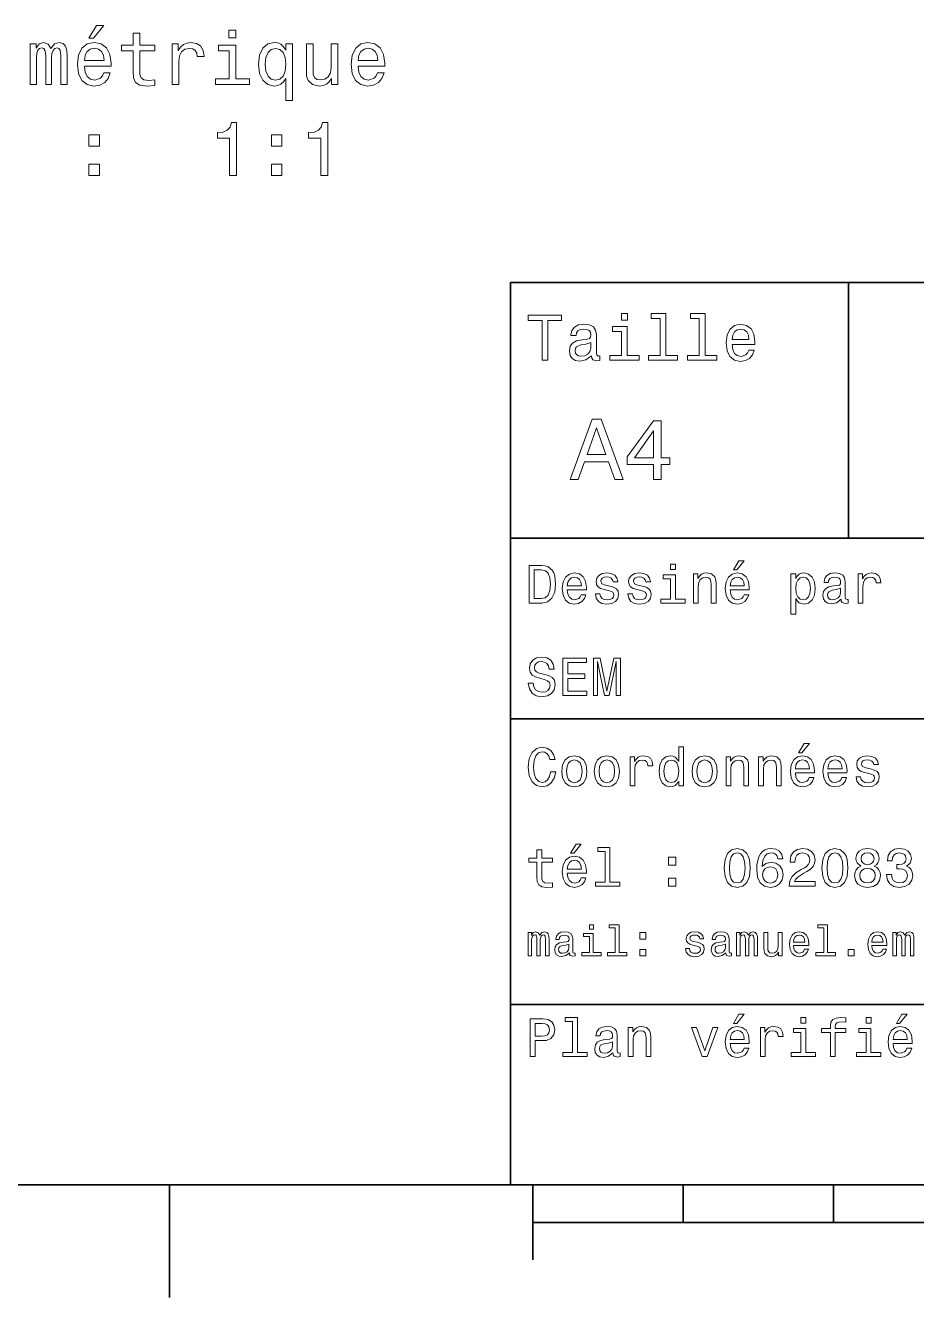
# Model space of a CAD drawing. Extents: x 0 to 297, y 0 to 210.
# Drawn here: x 64.7 to 124, y 2.5 to 87.1 of the extents above; entities that cross this region are included whole.
import ezdxf

# ---------------------------------------------------------------- set-up
doc = ezdxf.new("R2010")
doc.units = 0

msp = doc.modelspace()

# ---------------------------------------------------------------- linework, layer by layer
at = {"color": 7, "lineweight": 35}
for p, q in [((97, 10), (97, 70)), ((97, 70), (287, 70)), ((97, 53), (162, 53)), ((97, 41), (162, 41)), ((97, 22), (162, 22)), ((10, 10), (287, 10)), ((97, 10), (287, 10)), ((98.5, 7.5), (198.5, 7.5))]:
    msp.add_line(p, q, dxfattribs=at)
at = {"color": 7, "lineweight": 35, "ltscale": 0.425}
msp.add_line((119.5, 53), (119.5, 70), dxfattribs=at)
at = {"color": 7, "lineweight": 35, "ltscale": 0.1875}
msp.add_line((74.300003, 10), (74.300003, 2.5), dxfattribs=at)
at = {"color": 7, "lineweight": 35, "ltscale": 0.125}
msp.add_line((98.5, 10), (98.5, 5), dxfattribs=at)
at = {"color": 7, "lineweight": 35, "ltscale": 0.0625}
for p, q in [((108.5, 10), (108.5, 7.5)), ((118.5, 10), (118.5, 7.5))]:
    msp.add_line(p, q, dxfattribs=at)
at = {"color": 7, "lineweight": 13}
for points in [[(68.947456, 86.247566), (69.24501, 86.247566), (69.946014, 87.104912), (69.451782, 87.104912)], [(71.882614, 85.410393), (71.882614, 84.053764), (71.912872, 83.614998), (72.054085, 83.312408), (72.336502, 83.135895), (72.815613, 83.075378), (73.340103, 83.100594), (73.340103, 83.483879), (72.956818, 83.453613), (72.608841, 83.493965), (72.422241, 83.620041), (72.341545, 83.831856), (72.326416, 84.12941), (72.326416, 85.410393), (73.340103, 85.410393), (73.340103, 85.788628), (72.326416, 85.788628), (72.326416, 86.580421), (71.882614, 86.580421), (71.882614, 85.788628), (71.116043, 85.788628), (71.116043, 85.410393)], [(78.731316, 86.792236), (78.262299, 86.792236), (78.262299, 86.28791), (78.731316, 86.28791)], [(65.038956, 83.171196), (65.447456, 83.171196), (65.447456, 84.981712), (65.472672, 85.254051), (65.548325, 85.450737), (65.664314, 85.566727), (65.815613, 85.612122), (65.936653, 85.57177), (66.017342, 85.470909), (66.057686, 85.299438), (66.072815, 85.072495), (66.072815, 83.171196), (66.4561, 83.171196), (66.4561, 84.981712), (66.481323, 85.249008), (66.556969, 85.445694), (66.678009, 85.566727), (66.8293, 85.612122), (66.95034, 85.57177), (67.031029, 85.470909), (67.081467, 85.072495), (67.081467, 83.171196), (67.489967, 83.171196), (67.489967, 85.042236), (67.464752, 85.430565), (67.384056, 85.728111), (67.222672, 85.909668), (66.960426, 85.975227), (66.652786, 85.874367), (66.415756, 85.581856), (66.229156, 85.869324), (65.916473, 85.975227), (65.629013, 85.874367), (65.432327, 85.591942), (65.432327, 85.87941), (65.038956, 85.87941)], [(68.639816, 84.396698), (70.415039, 84.396698), (70.420074, 84.60347), (70.339386, 85.183441), (70.117485, 85.617165), (69.764458, 85.87941), (69.295441, 85.975227), (68.836502, 85.874367), (68.483482, 85.591942), (68.256531, 85.133011), (68.175842, 84.527824), (68.251495, 83.907509), (68.478439, 83.453613), (68.826416, 83.171196), (69.280312, 83.075378), (69.673683, 83.140938), (69.996445, 83.312408), (70.233482, 83.58474), (70.369644, 83.947853), (69.930885, 83.947853), (69.840103, 83.746124), (69.708984, 83.594826), (69.335785, 83.473793), (69.048325, 83.529266), (68.831467, 83.70578), (68.690254, 83.99324), (68.639816, 84.381569)], [(68.639816, 84.769897), (68.695297, 85.117882), (68.831467, 85.375084), (69.038239, 85.531425), (69.31057, 85.586899), (69.577858, 85.531425), (69.78463, 85.375084), (69.910713, 85.117882), (69.9561, 84.769897)], [(74.48996, 83.171196), (74.933762, 83.171196), (74.933762, 84.719467), (74.979156, 85.092667), (75.115326, 85.359955), (75.337227, 85.521339), (75.634773, 85.576813), (75.856674, 85.541512), (76.023102, 85.440651), (76.123962, 85.26918), (76.159271, 85.037193), (76.608116, 85.037193), (76.5476, 85.445694), (76.381172, 85.738197), (76.10379, 85.914711), (75.725555, 85.975227), (75.468346, 85.934883), (75.246445, 85.834023), (75.049759, 85.662552), (74.893417, 85.430565), (74.893417, 85.87941), (74.48996, 85.87941)], [(78.716187, 83.544395), (78.716187, 85.788628), (77.576416, 85.788628), (77.576416, 85.410393), (78.272385, 85.410393), (78.272385, 83.544395), (77.364601, 83.544395), (77.364601, 83.171196), (79.634048, 83.171196), (79.634048, 83.544395)], [(82.059845, 85.460823), (81.903503, 85.687767), (81.72699, 85.849152), (81.520218, 85.939926), (81.283188, 85.975227), (80.854515, 85.874367), (80.52166, 85.591942), (80.304802, 85.138054), (80.229156, 84.527824), (80.304802, 83.912552), (80.52166, 83.458656), (80.854515, 83.171196), (81.283188, 83.075378), (81.520218, 83.105637), (81.721954, 83.191368), (81.89846, 83.34771), (82.059845, 83.58474), (82.059845, 82.122208), (82.503647, 82.122208), (82.503647, 85.87941), (82.059845, 85.87941)], [(80.683044, 84.527824), (80.728432, 84.976669), (80.869644, 85.304482), (81.081459, 85.50621), (81.358841, 85.576813), (81.651344, 85.50621), (81.873245, 85.309525), (82.004364, 84.981712), (82.054802, 84.527824), (82.004364, 84.068893), (81.873245, 83.741081), (81.651344, 83.539352), (81.358841, 83.473793), (81.081459, 83.539352), (80.869644, 83.741081), (80.728432, 84.073936)], [(85.519501, 85.87941), (85.075699, 85.87941), (85.075699, 84.31601), (85.025261, 83.952896), (84.879013, 83.690651), (84.652061, 83.529266), (84.354507, 83.478836), (84.117477, 83.51918), (83.966187, 83.640213), (83.880447, 83.846985), (83.860275, 84.139496), (83.860275, 85.87941), (83.416473, 85.87941), (83.416473, 84.099152), (83.431602, 83.741081), (83.52742, 83.443527), (83.819931, 83.171196), (84.288956, 83.075378), (84.541107, 83.11068), (84.757973, 83.201454), (84.944565, 83.357796), (85.095871, 83.58474), (85.095871, 83.171196), (85.519501, 83.171196)], [(86.855957, 84.396698), (88.631165, 84.396698), (88.636215, 84.60347), (88.555519, 85.183441), (88.333618, 85.617165), (87.980591, 85.87941), (87.511574, 85.975227), (87.052643, 85.874367), (86.699615, 85.591942), (86.472672, 85.133011), (86.391975, 84.527824), (86.467621, 83.907509), (86.694565, 83.453613), (87.042557, 83.171196), (87.496445, 83.075378), (87.889816, 83.140938), (88.212585, 83.312408), (88.449615, 83.58474), (88.585785, 83.947853), (88.147018, 83.947853), (88.056244, 83.746124), (87.925117, 83.594826), (87.551918, 83.473793), (87.26445, 83.529266), (87.047592, 83.70578), (86.906387, 83.99324), (86.855957, 84.381569)], [(86.855957, 84.769897), (86.911423, 85.117882), (87.047592, 85.375084), (87.254364, 85.531425), (87.526703, 85.586899), (87.793991, 85.531425), (88.000763, 85.375084), (88.126846, 85.117882), (88.172234, 84.769897)], [(78.312729, 77.124367), (78.77166, 77.124367), (78.77166, 80.649582), (78.428726, 80.649582), (78.337944, 80.341949), (78.156387, 80.135178), (77.879013, 80.014137), (77.495728, 79.973793), (77.495728, 79.615723), (78.312729, 79.615723)], [(84.384773, 77.124367), (84.843704, 77.124367), (84.843704, 80.649582), (84.500763, 80.649582), (84.409988, 80.341949), (84.228432, 80.135178), (83.95105, 80.014137), (83.567764, 79.973793), (83.567764, 79.615723), (84.384773, 79.615723)], [(68.947456, 79.081139), (69.643417, 79.081139), (69.643417, 79.832581), (68.947456, 79.832581)], [(81.091545, 79.081139), (81.787506, 79.081139), (81.787506, 79.832581), (81.091545, 79.832581)], [(68.947456, 77.124367), (69.643417, 77.124367), (69.643417, 77.875809), (68.947456, 77.875809)], [(81.091545, 77.124367), (81.787506, 77.124367), (81.787506, 77.875809), (81.091545, 77.875809)], [(99.102303, 64.837173), (99.5, 64.837173), (99.5, 67.47406), (100.407784, 67.47406), (100.407784, 67.837173), (98.190201, 67.837173), (98.190201, 67.47406), (99.102303, 67.47406)], [(104.786743, 67.940918), (104.384727, 67.940918), (104.384727, 67.508644), (104.786743, 67.508644)], [(106.969742, 67.621033), (106.969742, 65.157059), (106.187317, 65.157059), (106.187317, 64.837173), (108.128242, 64.837173), (108.128242, 65.157059), (107.350143, 65.157059), (107.350143, 67.940918), (106.373199, 67.940918), (106.373199, 67.621033)], [(109.572044, 67.621033), (109.572044, 65.157059), (108.789627, 65.157059), (108.789627, 64.837173), (110.730545, 64.837173), (110.730545, 65.157059), (109.952454, 65.157059), (109.952454, 67.940918), (108.975502, 67.940918), (108.975502, 67.621033)], [(102.387611, 65.139771), (102.387611, 65.126801), (102.409225, 64.979828), (102.47406, 64.876076), (102.746399, 64.793945), (102.958214, 64.828529), (102.958214, 65.122475), (102.867432, 65.109505), (102.746399, 65.165703), (102.724785, 65.338615), (102.724785, 66.540344), (102.672913, 66.84726), (102.521614, 67.0634), (102.257927, 67.193085), (101.886169, 67.240631), (101.523056, 67.188759), (101.255043, 67.041786), (101.086456, 66.812675), (101.030258, 66.510086), (101.030258, 66.484146), (101.371758, 66.484146), (101.402016, 66.665703), (101.497116, 66.795387), (101.65274, 66.873199), (101.873199, 66.903458), (102.085014, 66.881844), (102.236313, 66.817001), (102.327087, 66.704605), (102.357346, 66.548988), (102.340057, 66.367432), (102.270897, 66.276657), (102.097984, 66.233429), (101.773773, 66.198845), (101.402016, 66.121033), (101.138329, 65.982704), (100.982712, 65.766571), (100.935158, 65.446686), (100.978386, 65.161385), (101.112389, 64.949562), (101.328529, 64.815559), (101.626801, 64.768013), (102.028816, 64.858788)], [(104.773773, 65.157059), (104.773773, 67.080688), (103.796829, 67.080688), (103.796829, 66.756485), (104.393372, 66.756485), (104.393372, 65.157059), (103.615273, 65.157059), (103.615273, 64.837173), (105.560516, 64.837173), (105.560516, 65.157059)], [(111.750717, 65.887604), (113.272339, 65.887604), (113.276657, 66.064842), (113.207497, 66.561958), (113.017288, 66.933716), (112.714699, 67.158501), (112.312683, 67.240631), (111.919312, 67.154175), (111.616714, 66.912102), (111.422188, 66.51873), (111.353027, 66), (111.41787, 65.4683), (111.612396, 65.079247), (111.91066, 64.837173), (112.299713, 64.755043), (112.636887, 64.811234), (112.913544, 64.958214), (113.116714, 65.191643), (113.233429, 65.502876), (112.857346, 65.502876), (112.779541, 65.329971), (112.667145, 65.200287), (112.34726, 65.096542), (112.100868, 65.144089), (111.914986, 65.295387), (111.793945, 65.541786), (111.750717, 65.874634)], [(111.750717, 66.207489), (111.798271, 66.50576), (111.914986, 66.726219), (112.092216, 66.860229), (112.325653, 66.907776), (112.554756, 66.860229), (112.731987, 66.726219), (112.840057, 66.50576), (112.878967, 66.207489)], [(102.344383, 65.649857), (102.292511, 65.425072), (102.154182, 65.252159), (101.946686, 65.139771), (101.691643, 65.100861), (101.527374, 65.122475), (101.41066, 65.191643), (101.337173, 65.312675), (101.315559, 65.481262), (101.332855, 65.632561), (101.402016, 65.740631), (101.678673, 65.861671), (102.028816, 65.913544), (102.344383, 66.017288)], [(100.982712, 56.9049), (101.51297, 56.9049), (101.933716, 58.080692), (103.530258, 58.080692), (103.951012, 56.9049), (104.492798, 56.9049), (103.028816, 60.910664), (102.440926, 60.910664)], [(102.118156, 58.570606), (102.734871, 60.334293), (103.351585, 58.570606)], [(106.521614, 56.9049), (107.040344, 56.9049), (107.040344, 57.896255), (107.610954, 57.896255), (107.610954, 58.357349), (107.040344, 58.357349), (107.040344, 60.818443), (106.515854, 60.818443), (104.763687, 58.403458), (104.763687, 57.896255), (106.521614, 57.896255)], [(105.247841, 58.357349), (106.521614, 60.149857), (106.521614, 58.357349)], [(99.080688, 51.190563), (98.248558, 51.190563), (98.248558, 48.690563), (99.080688, 48.690563), (99.473343, 48.769814), (99.765129, 49.011169), (99.945244, 49.40382), (100.010086, 49.940563), (99.952446, 50.488113), (99.880402, 50.70425), (99.779541, 50.877163), (99.487755, 51.111313), (99.296829, 51.168949)], [(99.055473, 50.891571), (99.329254, 50.837536), (99.516571, 50.671829), (99.628242, 50.376442), (99.664268, 49.940563), (99.624641, 49.519093), (99.51297, 49.223705), (99.322044, 49.047192), (99.055473, 48.989555), (98.583572, 48.989555), (98.583572, 50.891571)], [(107.992798, 51.27702), (107.657784, 51.27702), (107.657784, 50.916786), (107.992798, 50.916786)], [(111.84726, 50.88797), (112.059799, 50.88797), (112.560516, 51.500362), (112.207489, 51.500362)], [(100.784584, 49.565922), (102.052597, 49.565922), (102.056198, 49.713619), (101.998558, 50.127884), (101.840057, 50.437683), (101.587898, 50.625), (101.252884, 50.693443), (100.925072, 50.621399), (100.672913, 50.41967), (100.510803, 50.091862), (100.453171, 49.659584), (100.507202, 49.216499), (100.669312, 48.892292), (100.91787, 48.690563), (101.242073, 48.62212), (101.523056, 48.668949), (101.753601, 48.791428), (101.922913, 48.98595), (102.020172, 49.245319), (101.706772, 49.245319), (101.64193, 49.101227), (101.548271, 48.993156), (101.2817, 48.9067), (101.07637, 48.946327), (100.921471, 49.072407), (100.820602, 49.27774), (100.784584, 49.555115)], [(100.784584, 49.832493), (100.824211, 50.081055), (100.921471, 50.264771), (101.069168, 50.376442), (101.263687, 50.416069), (101.454613, 50.376442), (101.602303, 50.264771), (101.69236, 50.081055), (101.724785, 49.832493)], [(103.623199, 49.818085), (103.317001, 49.890129), (103.090057, 49.972984), (103.014412, 50.142292), (103.036026, 50.261169), (103.111671, 50.347622), (103.234146, 50.401657), (103.41066, 50.423271), (103.579971, 50.401657), (103.713257, 50.336815), (103.799713, 50.239555), (103.835732, 50.109871), (104.145531, 50.109871), (104.145531, 50.117077), (104.091499, 50.351227), (103.943802, 50.534943), (103.713257, 50.650219), (103.41066, 50.693443), (103.104469, 50.650219), (102.881126, 50.531342), (102.740631, 50.354828), (102.697403, 50.131485), (102.729828, 49.915348), (102.830688, 49.76405), (102.996399, 49.655983), (103.237755, 49.580334), (103.590775, 49.493877), (103.806915, 49.40382), (103.864555, 49.331772), (103.886169, 49.223705), (103.853745, 49.09042), (103.767288, 48.989555), (103.626801, 48.924713), (103.439484, 48.903099), (103.241356, 48.924713), (103.09726, 49.000362), (103, 49.122841), (102.960373, 49.292149), (102.654175, 49.292149), (102.704613, 49.003963), (102.852303, 48.795029), (103.086456, 48.668949), (103.41066, 48.62212), (103.749283, 48.668949), (103.997841, 48.795029), (104.149139, 48.996758), (104.203171, 49.259727), (104.163544, 49.486671), (104.051872, 49.641571), (103.868156, 49.742435)], [(105.791786, 49.818085), (105.485588, 49.890129), (105.258644, 49.972984), (105.182999, 50.142292), (105.204613, 50.261169), (105.280258, 50.347622), (105.40274, 50.401657), (105.579254, 50.423271), (105.748558, 50.401657), (105.881844, 50.336815), (105.9683, 50.239555), (106.004326, 50.109871), (106.314117, 50.109871), (106.314117, 50.117077), (106.260086, 50.351227), (106.112396, 50.534943), (105.881844, 50.650219), (105.579254, 50.693443), (105.273056, 50.650219), (105.049713, 50.531342), (104.909225, 50.354828), (104.865997, 50.131485), (104.898415, 49.915348), (104.999283, 49.76405), (105.164986, 49.655983), (105.406342, 49.580334), (105.759369, 49.493877), (105.975502, 49.40382), (106.033142, 49.331772), (106.054756, 49.223705), (106.022339, 49.09042), (105.935883, 48.989555), (105.795387, 48.924713), (105.60807, 48.903099), (105.409943, 48.924713), (105.265854, 49.000362), (105.168587, 49.122841), (105.12896, 49.292149), (104.822769, 49.292149), (104.873199, 49.003963), (105.020897, 48.795029), (105.255043, 48.668949), (105.579254, 48.62212), (105.91787, 48.668949), (106.166428, 48.795029), (106.317726, 48.996758), (106.371758, 49.259727), (106.33213, 49.486671), (106.220459, 49.641571), (106.036743, 49.742435)], [(107.981987, 48.957134), (107.981987, 50.560158), (107.16787, 50.560158), (107.16787, 50.289986), (107.664986, 50.289986), (107.664986, 48.957134), (107.016571, 48.957134), (107.016571, 48.690563), (108.637611, 48.690563), (108.637611, 48.957134)], [(109.181557, 48.690563), (109.498558, 48.690563), (109.498558, 49.807278), (109.530983, 50.063042), (109.635445, 50.250362), (109.797546, 50.365635), (110.013687, 50.408863), (110.1866, 50.372841), (110.29467, 50.275578), (110.348701, 50.113472), (110.366714, 49.897335), (110.366714, 48.690563), (110.683716, 48.690563), (110.683716, 49.962177), (110.669312, 50.217941), (110.604469, 50.430477), (110.39193, 50.625), (110.060516, 50.693443), (109.876801, 50.668228), (109.721901, 50.599785), (109.588615, 50.484512), (109.484146, 50.329613), (109.484146, 50.625), (109.181557, 50.625)], [(111.627518, 49.565922), (112.895531, 49.565922), (112.899132, 49.713619), (112.841499, 50.127884), (112.682999, 50.437683), (112.430832, 50.625), (112.095825, 50.693443), (111.768013, 50.621399), (111.515854, 50.41967), (111.353745, 50.091862), (111.296112, 49.659584), (111.350143, 49.216499), (111.512245, 48.892292), (111.760803, 48.690563), (112.085014, 48.62212), (112.365997, 48.668949), (112.596542, 48.791428), (112.765854, 48.98595), (112.863113, 49.245319), (112.549713, 49.245319), (112.484871, 49.101227), (112.391212, 48.993156), (112.124641, 48.9067), (111.919312, 48.946327), (111.764412, 49.072407), (111.663544, 49.27774), (111.627518, 49.555115)], [(111.627518, 49.832493), (111.667145, 50.081055), (111.764412, 50.264771), (111.912102, 50.376442), (112.106628, 50.416069), (112.297546, 50.376442), (112.445244, 50.264771), (112.535301, 50.081055), (112.567726, 49.832493)], [(115.986313, 50.326012), (115.986313, 50.625), (115.669312, 50.625), (115.669312, 47.941284), (115.986313, 47.941284), (115.986313, 48.98595), (116.097984, 48.816643), (116.22406, 48.704971), (116.541069, 48.62212), (116.843658, 48.690563), (117.081413, 48.895893), (117.236313, 49.2201), (117.293945, 49.659584), (117.236313, 50.095463), (117.081413, 50.41967), (116.843658, 50.621399), (116.541069, 50.693443), (116.368156, 50.671829), (116.220459, 50.603386), (116.094383, 50.488113)], [(116.48703, 48.9067), (116.274498, 48.953533), (116.119598, 49.097622), (116.022339, 49.331772), (115.989914, 49.659584), (116.022339, 49.983791), (116.119598, 50.217941), (116.274498, 50.358429), (116.48703, 50.408863), (116.681557, 50.358429), (116.836456, 50.21434), (116.933716, 49.98019), (116.969742, 49.659584), (116.933716, 49.335377), (116.836456, 49.097622), (116.681557, 48.953533)], [(119.005043, 48.942726), (119.005043, 48.931919), (119.023056, 48.809441), (119.077087, 48.722984), (119.304031, 48.654541), (119.480545, 48.683357), (119.480545, 48.928314), (119.4049, 48.917507), (119.304031, 48.96434), (119.286026, 49.108429), (119.286026, 50.109871), (119.242798, 50.365635), (119.116714, 50.54575), (118.896973, 50.65382), (118.587173, 50.693443), (118.284584, 50.650219), (118.061241, 50.52774), (117.920746, 50.336815), (117.873917, 50.084656), (117.873917, 50.063042), (118.158501, 50.063042), (118.183716, 50.21434), (118.26297, 50.322407), (118.392654, 50.387249), (118.57637, 50.412464), (118.752884, 50.394455), (118.878967, 50.34042), (118.954613, 50.246758), (118.979828, 50.117077), (118.965416, 49.965778), (118.907784, 49.890129), (118.763687, 49.854107), (118.493515, 49.825291), (118.183716, 49.760448), (117.963974, 49.645176), (117.834297, 49.465057), (117.79467, 49.19849), (117.830688, 48.960735), (117.942368, 48.784222), (118.122482, 48.67255), (118.37104, 48.632927), (118.706055, 48.708576)], [(120.143372, 48.690563), (120.460373, 48.690563), (120.460373, 49.796471), (120.492798, 50.063042), (120.590057, 50.253963), (120.748558, 50.369236), (120.961098, 50.408863), (121.119598, 50.383648), (121.238472, 50.3116), (121.310516, 50.189121), (121.335739, 50.023415), (121.656342, 50.023415), (121.613113, 50.315205), (121.49424, 50.524136), (121.296112, 50.650219), (121.02594, 50.693443), (120.842224, 50.664627), (120.683716, 50.592579), (120.543228, 50.4701), (120.431557, 50.304398), (120.431557, 50.625), (120.143372, 50.625)], [(118.969025, 49.367798), (118.925797, 49.180477), (118.810516, 49.036385), (118.637611, 48.942726), (118.425072, 48.910305), (118.288185, 48.928314), (118.190926, 48.98595), (118.129684, 49.086815), (118.111671, 49.227306), (118.126083, 49.353386), (118.183716, 49.443443), (118.414268, 49.544312), (118.706055, 49.587536), (118.969025, 49.673992)], [(98.515129, 43.355907), (98.187317, 43.355907), (98.259369, 42.974064), (98.439484, 42.693085), (98.716858, 42.523773), (99.091499, 42.462536), (99.46254, 42.520172), (99.739914, 42.678673), (99.916428, 42.927231), (99.98127, 43.255043), (99.927231, 43.55043), (99.77594, 43.741352), (99.530983, 43.867435), (99.203171, 43.961094), (98.922188, 44.029537), (98.738472, 44.108788), (98.634003, 44.224064), (98.601585, 44.404179), (98.634003, 44.56628), (98.727669, 44.688759), (98.871758, 44.771614), (99.069885, 44.80043), (99.271614, 44.764408), (99.430115, 44.667145), (99.534584, 44.505043), (99.585014, 44.285301), (99.912827, 44.285301), (99.912827, 44.292507), (99.855186, 44.631123), (99.685883, 44.883286), (99.419312, 45.041786), (99.059074, 45.095821), (98.734871, 45.041786), (98.482712, 44.890488), (98.320602, 44.656338), (98.26297, 44.353745), (98.309799, 44.083572), (98.446686, 43.899857), (98.662827, 43.777378), (98.958214, 43.683716), (99.25, 43.600864), (99.469742, 43.521614), (99.603027, 43.406338), (99.649857, 43.219021), (99.606628, 43.028099), (99.494957, 42.884007), (99.325645, 42.793949), (99.105911, 42.765129), (98.860954, 42.804756), (98.67363, 42.920029), (98.554756, 43.107349)], [(100.496399, 42.530979), (102.081413, 42.530979), (102.081413, 42.833572), (100.827812, 42.833572), (100.827812, 43.680115), (101.944527, 43.680115), (101.944527, 43.979107), (100.827812, 43.979107), (100.827812, 44.728386), (102.052597, 44.728386), (102.052597, 45.030979), (100.496399, 45.030979)], [(102.520897, 42.530979), (102.798271, 42.530979), (102.798271, 44.80043), (103.266571, 42.530979), (103.57637, 42.530979), (104.041069, 44.80043), (104.041069, 42.530979), (104.322044, 42.530979), (104.322044, 45.030979), (103.882568, 45.030979), (103.421471, 42.826366), (102.963974, 45.030979), (102.520897, 45.030979)], [(99.66787, 37.460373), (99.595818, 37.15778), (99.476944, 36.941643), (99.311241, 36.808357), (99.116714, 36.765129), (98.882568, 36.829971), (98.698845, 37.024494), (98.57637, 37.341499), (98.536743, 37.780979), (98.57637, 38.216858), (98.695244, 38.537464), (98.87896, 38.731987), (99.116714, 38.80043), (99.289627, 38.764408), (99.437317, 38.663544), (99.552597, 38.501442), (99.631844, 38.278099), (99.97406, 38.278099), (99.865997, 38.620316), (99.678673, 38.879681), (99.422913, 39.041786), (99.116714, 39.099422), (98.734871, 39.009365), (98.443085, 38.757202), (98.25576, 38.342937), (98.190926, 37.780979), (98.25576, 37.219021), (98.443085, 36.804756), (98.734871, 36.548992), (99.116714, 36.462536), (99.451729, 36.530979), (99.721901, 36.721901), (99.912827, 37.035301), (100.013687, 37.460373)], [(108.201729, 36.829971), (108.201729, 36.530979), (108.51873, 36.530979), (108.51873, 39.117435), (108.20533, 39.117435), (108.20533, 38.170029), (107.963974, 38.443802), (107.816284, 38.508644), (107.646973, 38.533859), (107.340775, 38.461815), (107.103027, 38.260086), (106.948128, 37.935879), (106.894089, 37.5), (106.948128, 37.064121), (107.103027, 36.736309), (107.340775, 36.530979), (107.646973, 36.462536), (107.816284, 36.487751), (107.967575, 36.552593)], [(116.184441, 38.728386), (116.396973, 38.728386), (116.897697, 39.340778), (116.54467, 39.340778)], [(100.413544, 37.496399), (100.471184, 37.056915), (100.636887, 36.732708), (100.899857, 36.530979), (101.252884, 36.462536), (101.602303, 36.530979), (101.865273, 36.729107), (102.030983, 37.053314), (102.092216, 37.496399), (102.030983, 37.935879), (101.865273, 38.263687), (101.602303, 38.461815), (101.252884, 38.533859), (100.899857, 38.461815), (100.636887, 38.260086), (100.471184, 37.935879)], [(100.737755, 37.5), (100.770172, 37.824207), (100.87104, 38.058357), (101.033142, 38.20245), (101.252884, 38.25288), (101.469017, 38.20245), (101.631126, 38.061958), (101.731987, 37.824207), (101.768013, 37.5), (101.731987, 37.172188), (101.631126, 36.934437), (101.469017, 36.790344), (101.252884, 36.743515), (101.033142, 36.790344), (100.87104, 36.934437), (100.770172, 37.172188)], [(102.58213, 37.496399), (102.639771, 37.056915), (102.805473, 36.732708), (103.068443, 36.530979), (103.421471, 36.462536), (103.770897, 36.530979), (104.033859, 36.729107), (104.19957, 37.053314), (104.260803, 37.496399), (104.19957, 37.935879), (104.033859, 38.263687), (103.770897, 38.461815), (103.421471, 38.533859), (103.068443, 38.461815), (102.805473, 38.260086), (102.639771, 37.935879)], [(102.906342, 37.5), (102.938759, 37.824207), (103.039627, 38.058357), (103.201729, 38.20245), (103.421471, 38.25288), (103.637611, 38.20245), (103.799713, 38.061958), (103.900574, 37.824207), (103.9366, 37.5), (103.900574, 37.172188), (103.799713, 36.934437), (103.637611, 36.790344), (103.421471, 36.743515), (103.201729, 36.790344), (103.039627, 36.934437), (102.938759, 37.172188)], [(104.963257, 36.530979), (105.280258, 36.530979), (105.280258, 37.636887), (105.312683, 37.903458), (105.409943, 38.094379), (105.568443, 38.209652), (105.780983, 38.249279), (105.939484, 38.224064), (106.058357, 38.152016), (106.130402, 38.029537), (106.155617, 37.863831), (106.476227, 37.863831), (106.432999, 38.155621), (106.314117, 38.364552), (106.115997, 38.490635), (105.845825, 38.533859), (105.662102, 38.505043), (105.503601, 38.432995), (105.363113, 38.310516), (105.251442, 38.144814), (105.251442, 38.465416), (104.963257, 38.465416)], [(107.701012, 38.249279), (107.909943, 38.198845), (108.068443, 38.058357), (108.162102, 37.824207), (108.198128, 37.5), (108.162102, 37.172188), (108.068443, 36.938038), (107.909943, 36.793949), (107.701012, 36.747116), (107.502884, 36.793949), (107.351585, 36.938038), (107.250717, 37.175793), (107.2183, 37.5), (107.250717, 37.820606), (107.351585, 38.054756), (107.502884, 38.198845)], [(109.087898, 37.496399), (109.145531, 37.056915), (109.311241, 36.732708), (109.574203, 36.530979), (109.927231, 36.462536), (110.276657, 36.530979), (110.539627, 36.729107), (110.70533, 37.053314), (110.766571, 37.496399), (110.70533, 37.935879), (110.539627, 38.263687), (110.276657, 38.461815), (109.927231, 38.533859), (109.574203, 38.461815), (109.311241, 38.260086), (109.145531, 37.935879)], [(109.412102, 37.5), (109.444527, 37.824207), (109.545387, 38.058357), (109.707489, 38.20245), (109.927231, 38.25288), (110.143372, 38.20245), (110.305473, 38.061958), (110.406342, 37.824207), (110.44236, 37.5), (110.406342, 37.172188), (110.305473, 36.934437), (110.143372, 36.790344), (109.927231, 36.743515), (109.707489, 36.790344), (109.545387, 36.934437), (109.444527, 37.172188)], [(111.350143, 36.530979), (111.667145, 36.530979), (111.667145, 37.647694), (111.69957, 37.903458), (111.804031, 38.090778), (111.966141, 38.206051), (112.182274, 38.249279), (112.355186, 38.213257), (112.463257, 38.115993), (112.517288, 37.953888), (112.535301, 37.737751), (112.535301, 36.530979), (112.852303, 36.530979), (112.852303, 37.802593), (112.837898, 38.058357), (112.773056, 38.270893), (112.560516, 38.465416), (112.229103, 38.533859), (112.045387, 38.508644), (111.890488, 38.440201), (111.757202, 38.324928), (111.65274, 38.170029), (111.65274, 38.465416), (111.350143, 38.465416)], [(113.51873, 36.530979), (113.835732, 36.530979), (113.835732, 37.647694), (113.868156, 37.903458), (113.972626, 38.090778), (114.134727, 38.206051), (114.350861, 38.249279), (114.523773, 38.213257), (114.631844, 38.115993), (114.685883, 37.953888), (114.703888, 37.737751), (114.703888, 36.530979), (115.020889, 36.530979), (115.020889, 37.802593), (115.006485, 38.058357), (114.941643, 38.270893), (114.729111, 38.465416), (114.39769, 38.533859), (114.213974, 38.508644), (114.059082, 38.440201), (113.925789, 38.324928), (113.821327, 38.170029), (113.821327, 38.465416), (113.51873, 38.465416)], [(115.964699, 37.406338), (117.232712, 37.406338), (117.236313, 37.554035), (117.178673, 37.9683), (117.020172, 38.278099), (116.768013, 38.465416), (116.432999, 38.533859), (116.105186, 38.461815), (115.853027, 38.260086), (115.690918, 37.932278), (115.633286, 37.5), (115.687317, 37.056915), (115.849426, 36.732708), (116.097984, 36.530979), (116.422188, 36.462536), (116.703171, 36.509365), (116.933716, 36.631844), (117.103027, 36.826366), (117.200287, 37.085735), (116.886887, 37.085735), (116.822044, 36.941643), (116.728386, 36.833572), (116.461815, 36.747116), (116.256485, 36.786743), (116.101585, 36.912823), (116.000717, 37.118156), (115.964699, 37.395531)], [(115.964699, 37.672909), (116.004318, 37.921471), (116.101585, 38.105186), (116.249283, 38.216858), (116.443802, 38.256485), (116.634727, 38.216858), (116.782425, 38.105186), (116.872482, 37.921471), (116.9049, 37.672909)], [(118.133286, 37.406338), (119.401299, 37.406338), (119.4049, 37.554035), (119.34726, 37.9683), (119.188766, 38.278099), (118.9366, 38.465416), (118.601585, 38.533859), (118.273773, 38.461815), (118.021614, 38.260086), (117.859512, 37.932278), (117.801872, 37.5), (117.855911, 37.056915), (118.018013, 36.732708), (118.266571, 36.530979), (118.590775, 36.462536), (118.871758, 36.509365), (119.10231, 36.631844), (119.271614, 36.826366), (119.368881, 37.085735), (119.055481, 37.085735), (118.990631, 36.941643), (118.896973, 36.833572), (118.630402, 36.747116), (118.425072, 36.786743), (118.270172, 36.912823), (118.169312, 37.118156), (118.133286, 37.395531)], [(118.133286, 37.672909), (118.172913, 37.921471), (118.270172, 38.105186), (118.41787, 38.216858), (118.612396, 38.256485), (118.803314, 38.216858), (118.951012, 38.105186), (119.041069, 37.921471), (119.073486, 37.672909)], [(120.971901, 37.658501), (120.66571, 37.730545), (120.438766, 37.8134), (120.363113, 37.982708), (120.384727, 38.101585), (120.460373, 38.188038), (120.582855, 38.242073), (120.759369, 38.263687), (120.92868, 38.242073), (121.061966, 38.177231), (121.148415, 38.079971), (121.184441, 37.950287), (121.49424, 37.950287), (121.49424, 37.957493), (121.440201, 38.191643), (121.292511, 38.375359), (121.061966, 38.490635), (120.759369, 38.533859), (120.453171, 38.490635), (120.229828, 38.371758), (120.08934, 38.195244), (120.046112, 37.971901), (120.078529, 37.755764), (120.179398, 37.604465), (120.3451, 37.496399), (120.586456, 37.42075), (120.939484, 37.334293), (121.155624, 37.244236), (121.213257, 37.172188), (121.234871, 37.064121), (121.202454, 36.930836), (121.115997, 36.829971), (120.97551, 36.765129), (120.788185, 36.743515), (120.590057, 36.765129), (120.445969, 36.840778), (120.348709, 36.963257), (120.309082, 37.132565), (120.002884, 37.132565), (120.053314, 36.844379), (120.201012, 36.635445), (120.435158, 36.509365), (120.759369, 36.462536), (121.097984, 36.509365), (121.346542, 36.635445), (121.497841, 36.837173), (121.551872, 37.100143), (121.512253, 37.327087), (121.400574, 37.481987), (121.216858, 37.582851)], [(98.763687, 31.449568), (98.763687, 30.480547), (98.785301, 30.167147), (98.886169, 29.951008), (99.087898, 29.824926), (99.430115, 29.7817), (99.804756, 29.799711), (99.804756, 30.073486), (99.530983, 30.051872), (99.282417, 30.08069), (99.149132, 30.170748), (99.091499, 30.322046), (99.080688, 30.534582), (99.080688, 31.449568), (99.804756, 31.449568), (99.804756, 31.71974), (99.080688, 31.71974), (99.080688, 32.285301), (98.763687, 32.285301), (98.763687, 31.71974), (98.216141, 31.71974), (98.216141, 31.449568)], [(101.004326, 32.04755), (101.216858, 32.04755), (101.717583, 32.659943), (101.364555, 32.659943)], [(103.306198, 32.170029), (103.306198, 30.116714), (102.654175, 30.116714), (102.654175, 29.850143), (104.271614, 29.850143), (104.271614, 30.116714), (103.623199, 30.116714), (103.623199, 32.4366), (102.809074, 32.4366), (102.809074, 32.170029)], [(111.227661, 31.071325), (111.2817, 30.505762), (111.451012, 30.102304), (111.721184, 29.857347), (112.095825, 29.778097), (112.466858, 29.857347), (112.73703, 30.102304), (112.90274, 30.505762), (112.960373, 31.071325), (112.90274, 31.633286), (112.83429, 31.856628), (112.73703, 32.040344), (112.466858, 32.285301), (112.095825, 32.368156), (111.721184, 32.285301), (111.451012, 32.036743), (111.2817, 31.633286)], [(115.12896, 31.676512), (115.060516, 31.9683), (114.902016, 32.184437), (114.657059, 32.321323), (114.340057, 32.368156), (114.127518, 32.342937), (113.943802, 32.274494), (113.7817, 32.162823), (113.644814, 32.004322), (113.536743, 31.806194), (113.457489, 31.56484), (113.407059, 31.280258), (113.392654, 30.959654), (113.450287, 30.448126), (113.626801, 30.077089), (113.911385, 29.853746), (114.30043, 29.778097), (114.649857, 29.842939), (114.916428, 30.012247), (115.08934, 30.278818), (115.150574, 30.617435), (115.08934, 30.959654), (114.92363, 31.222622), (114.66787, 31.388329), (114.350861, 31.445965), (114.008644, 31.373919), (113.752884, 31.168587), (113.806915, 31.56484), (113.922188, 31.849422), (114.098701, 32.01873), (114.343658, 32.076366), (114.523773, 32.04755), (114.66066, 31.971901), (114.750717, 31.845821), (114.797546, 31.676512)], [(115.554031, 29.850143), (117.272339, 29.850143), (117.272339, 30.159943), (115.914261, 30.159943), (115.989914, 30.32925), (116.119598, 30.46974), (116.519455, 30.725504), (116.731987, 30.833572), (116.969742, 30.988472), (117.139053, 31.168587), (117.236313, 31.381123), (117.272339, 31.622478), (117.211098, 31.925072), (117.041786, 32.162823), (116.782425, 32.314121), (116.447403, 32.368156), (116.101585, 32.306915), (115.838615, 32.137608), (115.669312, 31.867435), (115.611671, 31.510807), (115.611671, 31.460375), (115.939484, 31.460375), (115.939484, 31.489193), (115.971901, 31.73415), (116.069168, 31.914265), (116.22406, 32.029537), (116.429398, 32.069164), (116.638329, 32.033142), (116.793228, 31.943083), (116.894089, 31.802593), (116.930115, 31.62608), (116.9049, 31.460375), (116.836456, 31.319883), (116.721184, 31.197405), (116.562683, 31.089336), (116.350143, 30.974062), (115.997116, 30.750719), (115.748558, 30.512968), (115.600861, 30.224783), (115.554031, 29.86095)], [(117.733429, 31.071325), (117.78746, 30.505762), (117.956772, 30.102304), (118.226944, 29.857347), (118.601585, 29.778097), (118.972626, 29.857347), (119.242798, 30.102304), (119.408501, 30.505762), (119.466141, 31.071325), (119.408501, 31.633286), (119.340057, 31.856628), (119.242798, 32.040344), (118.972626, 32.285301), (118.601585, 32.368156), (118.226944, 32.285301), (117.956772, 32.036743), (117.78746, 31.633286)], [(120.323486, 31.197405), (120.139771, 31.09654), (120.013687, 30.956051), (119.934441, 30.779539), (119.909225, 30.567001), (119.966858, 30.246397), (120.132568, 29.997837), (120.40274, 29.839336), (120.770172, 29.778097), (121.134003, 29.839336), (121.404182, 29.997837), (121.569885, 30.246397), (121.631126, 30.567001), (121.60231, 30.779539), (121.526657, 30.956051), (121.396973, 31.09654), (121.216858, 31.197405), (121.360954, 31.283861), (121.461815, 31.402737), (121.523056, 31.546829), (121.54467, 31.723343), (121.48703, 31.979107), (121.335739, 32.184437), (121.090782, 32.317722), (120.770172, 32.368156), (120.445969, 32.317722), (120.201012, 32.184437), (120.046112, 31.979107), (119.992081, 31.723343), (120.010086, 31.546829), (120.071327, 31.402737)], [(122.030983, 30.635447), (122.030983, 30.610229), (122.088623, 30.264408), (122.257927, 30.005043), (122.524498, 29.839336), (122.877525, 29.778097), (123.252167, 29.839336), (123.533142, 29.997837), (123.713257, 30.25), (123.778099, 30.574207), (123.749283, 30.786743), (123.670029, 30.959654), (123.540344, 31.092939), (123.367439, 31.190201), (123.601585, 31.384726), (123.684441, 31.694523), (123.630402, 31.975504), (123.47551, 32.188038), (123.223343, 32.321323), (122.877525, 32.368156), (122.553314, 32.310516), (122.304756, 32.152016), (122.142654, 31.899855), (122.088623, 31.56484), (122.088623, 31.539625), (122.409225, 31.539625), (122.438042, 31.770172), (122.5317, 31.935879), (122.682999, 32.036743), (122.895538, 32.072765), (123.082855, 32.043949), (123.219742, 31.9683), (123.302597, 31.845821), (123.335014, 31.680115), (123.302597, 31.503601), (123.216141, 31.384726), (123.064842, 31.312679), (122.859512, 31.291065), (122.719025, 31.294668), (122.719025, 31.010086), (122.895538, 31.01729), (123.122482, 30.984869), (123.291794, 30.898415), (123.392654, 30.757925), (123.42868, 30.574207), (123.389053, 30.365273), (123.284584, 30.210375), (123.118881, 30.113111), (122.899139, 30.08069), (122.672195, 30.116714), (122.506485, 30.224783), (122.402023, 30.397694), (122.362396, 30.635447)], [(100.784584, 30.725504), (102.052597, 30.725504), (102.056198, 30.873198), (101.998558, 31.287464), (101.840057, 31.597261), (101.587898, 31.784582), (101.252884, 31.853025), (100.925072, 31.780979), (100.672913, 31.57925), (100.510803, 31.25144), (100.453171, 30.819164), (100.507202, 30.37608), (100.669312, 30.051872), (100.91787, 29.850143), (101.242073, 29.7817), (101.523056, 29.828529), (101.753601, 29.951008), (101.922913, 30.145533), (102.020172, 30.404898), (101.706772, 30.404898), (101.64193, 30.260807), (101.548271, 30.152737), (101.2817, 30.066282), (101.07637, 30.105907), (100.921471, 30.231987), (100.820602, 30.437319), (100.784584, 30.714697)], [(100.784584, 30.992075), (100.824211, 31.240633), (100.921471, 31.424351), (101.069168, 31.536022), (101.263687, 31.575647), (101.454613, 31.536022), (101.602303, 31.424351), (101.69236, 31.240633), (101.724785, 30.992075)], [(107.510086, 31.247837), (108.007202, 31.247837), (108.007202, 31.784582), (107.510086, 31.784582)], [(111.573486, 31.071325), (111.602303, 31.507204), (111.69236, 31.820604), (111.854469, 32.004322), (112.095825, 32.069164), (112.333572, 32.004322), (112.495674, 31.820604), (112.585732, 31.507204), (112.614555, 31.071325), (112.585732, 30.631844), (112.495674, 30.318443), (112.333572, 30.134726), (112.095825, 30.073486), (111.854469, 30.134726), (111.69236, 30.318443), (111.602303, 30.631844)], [(118.079254, 31.071325), (118.10807, 31.507204), (118.198128, 31.820604), (118.360229, 32.004322), (118.601585, 32.069164), (118.83934, 32.004322), (119.001442, 31.820604), (119.091499, 31.507204), (119.120316, 31.071325), (119.091499, 30.631844), (119.001442, 30.318443), (118.83934, 30.134726), (118.601585, 30.073486), (118.360229, 30.134726), (118.198128, 30.318443), (118.10807, 30.631844)], [(120.334297, 31.694523), (120.363113, 31.853025), (120.44957, 31.975504), (120.586456, 32.051151), (120.770172, 32.079971), (120.950287, 32.051151), (121.087173, 31.975504), (121.17363, 31.853025), (121.206055, 31.694523), (121.17363, 31.532419), (121.087173, 31.40634), (120.950287, 31.323486), (120.770172, 31.298271), (120.586456, 31.327089), (120.44957, 31.40634), (120.363113, 31.532419)], [(114.801147, 30.613832), (114.761528, 30.386887), (114.66066, 30.213976), (114.498558, 30.098703), (114.296829, 30.062679), (114.08429, 30.098703), (113.922188, 30.210375), (113.817726, 30.383286), (113.785301, 30.610229), (113.821327, 30.833572), (113.922188, 31.002882), (114.087898, 31.11095), (114.311241, 31.150576), (114.505768, 31.11095), (114.66066, 31.006483), (114.761528, 30.837175)], [(120.255043, 30.574207), (120.287468, 30.765129), (120.391937, 30.909222), (120.554039, 31.002882), (120.770172, 31.035301), (120.982712, 31.002882), (121.144814, 30.909222), (121.249283, 30.765129), (121.285309, 30.574207), (121.249283, 30.368876), (121.144814, 30.213976), (120.982712, 30.113111), (120.770172, 30.08069), (120.554039, 30.113111), (120.391937, 30.213976), (120.287468, 30.368876)], [(107.510086, 29.850143), (108.007202, 29.850143), (108.007202, 30.386887), (107.510086, 30.386887)], [(102.524498, 27.293949), (102.256485, 27.293949), (102.256485, 27.005764), (102.524498, 27.005764)], [(103.979828, 27.080692), (103.979828, 25.438042), (103.458214, 25.438042), (103.458214, 25.224785), (104.752159, 25.224785), (104.752159, 25.438042), (104.233429, 25.438042), (104.233429, 27.293949), (103.58213, 27.293949), (103.58213, 27.080692)], [(117.858788, 27.080692), (117.858788, 25.438042), (117.337173, 25.438042), (117.337173, 25.224785), (118.631119, 25.224785), (118.631119, 25.438042), (118.112389, 25.438042), (118.112389, 27.293949), (117.46109, 27.293949), (117.46109, 27.080692)], [(98.170029, 25.224785), (98.403458, 25.224785), (98.403458, 26.259367), (98.41787, 26.414986), (98.461098, 26.527378), (98.527374, 26.59366), (98.613831, 26.619598), (98.682999, 26.596542), (98.729103, 26.538906), (98.752159, 26.440924), (98.760803, 26.311241), (98.760803, 25.224785), (98.979828, 25.224785), (98.979828, 26.259367), (98.99424, 26.412106), (99.03746, 26.524496), (99.106628, 26.59366), (99.193085, 26.619598), (99.262245, 26.596542), (99.308357, 26.538906), (99.337173, 26.311241), (99.337173, 25.224785), (99.570602, 25.224785), (99.570602, 26.293949), (99.556198, 26.515852), (99.510086, 26.685881), (99.41787, 26.789627), (99.268013, 26.827091), (99.092216, 26.769453), (98.956772, 26.602306), (98.850143, 26.766571), (98.671471, 26.827091), (98.507202, 26.769453), (98.394814, 26.60807), (98.394814, 26.772335), (98.170029, 26.772335)], [(100.925072, 25.426514), (100.925072, 25.417868), (100.939484, 25.319885), (100.982712, 25.250721), (101.164268, 25.195967), (101.305473, 25.219021), (101.305473, 25.414986), (101.244957, 25.406342), (101.164268, 25.443806), (101.149857, 25.559078), (101.149857, 26.360231), (101.115273, 26.564842), (101.014412, 26.708935), (100.838615, 26.795389), (100.590775, 26.827091), (100.348701, 26.792507), (100.170029, 26.694525), (100.05764, 26.541788), (100.020172, 26.340059), (100.020172, 26.322767), (100.247841, 26.322767), (100.268013, 26.443806), (100.331413, 26.53026), (100.435158, 26.582134), (100.58213, 26.602306), (100.723343, 26.587896), (100.824211, 26.54467), (100.884727, 26.469742), (100.9049, 26.365995), (100.893372, 26.244957), (100.84726, 26.184439), (100.731987, 26.155621), (100.515854, 26.132566), (100.268013, 26.080692), (100.092216, 25.988474), (99.988472, 25.844381), (99.956772, 25.631124), (99.985588, 25.440924), (100.074928, 25.299713), (100.219017, 25.210375), (100.41787, 25.178675), (100.685883, 25.239195)], [(102.515854, 25.438042), (102.515854, 26.720463), (101.864555, 26.720463), (101.864555, 26.504324), (102.262245, 26.504324), (102.262245, 25.438042), (101.743515, 25.438042), (101.743515, 25.224785), (103.040344, 25.224785), (103.040344, 25.438042)], [(105.60807, 26.342941), (106.005768, 26.342941), (106.005768, 26.772335), (105.60807, 26.772335)], [(109.438042, 26.126802), (109.193085, 26.184439), (109.011528, 26.250721), (108.951012, 26.386168), (108.9683, 26.48127), (109.028816, 26.550434), (109.126801, 26.59366), (109.268013, 26.610952), (109.403458, 26.59366), (109.510086, 26.541788), (109.579254, 26.463978), (109.60807, 26.360231), (109.855911, 26.360231), (109.855911, 26.365995), (109.812683, 26.553314), (109.694527, 26.700289), (109.510086, 26.792507), (109.268013, 26.827091), (109.023056, 26.792507), (108.844383, 26.697407), (108.731987, 26.556196), (108.697403, 26.377523), (108.723343, 26.204613), (108.804031, 26.083574), (108.9366, 25.99712), (109.129684, 25.9366), (109.412102, 25.867435), (109.585014, 25.795389), (109.631126, 25.737753), (109.648415, 25.651299), (109.622482, 25.54467), (109.553314, 25.463978), (109.440918, 25.412106), (109.291069, 25.394814), (109.132568, 25.412106), (109.017288, 25.472624), (108.939484, 25.570606), (108.907784, 25.706053), (108.662827, 25.706053), (108.703171, 25.475506), (108.821327, 25.308359), (109.008644, 25.207495), (109.268013, 25.170031), (109.538902, 25.207495), (109.737755, 25.308359), (109.858788, 25.469742), (109.902016, 25.680117), (109.870316, 25.861673), (109.780975, 25.985592), (109.634003, 26.066284)], [(111.33429, 25.426514), (111.33429, 25.417868), (111.348701, 25.319885), (111.39193, 25.250721), (111.573486, 25.195967), (111.714699, 25.219021), (111.714699, 25.414986), (111.654175, 25.406342), (111.573486, 25.443806), (111.559074, 25.559078), (111.559074, 26.360231), (111.524498, 26.564842), (111.42363, 26.708935), (111.247841, 26.795389), (111, 26.827091), (110.757927, 26.792507), (110.579254, 26.694525), (110.466858, 26.541788), (110.429398, 26.340059), (110.429398, 26.322767), (110.657059, 26.322767), (110.677231, 26.443806), (110.740631, 26.53026), (110.844376, 26.582134), (110.991356, 26.602306), (111.132568, 26.587896), (111.233429, 26.54467), (111.293945, 26.469742), (111.314117, 26.365995), (111.302597, 26.244957), (111.256485, 26.184439), (111.141212, 26.155621), (110.925072, 26.132566), (110.677231, 26.080692), (110.501442, 25.988474), (110.39769, 25.844381), (110.365997, 25.631124), (110.394814, 25.440924), (110.484146, 25.299713), (110.628242, 25.210375), (110.827087, 25.178675), (111.0951, 25.239195)], [(112.048988, 25.224785), (112.282417, 25.224785), (112.282417, 26.259367), (112.296829, 26.414986), (112.340057, 26.527378), (112.406342, 26.59366), (112.492798, 26.619598), (112.561958, 26.596542), (112.60807, 26.538906), (112.631119, 26.440924), (112.639771, 26.311241), (112.639771, 25.224785), (112.858788, 25.224785), (112.858788, 26.259367), (112.873199, 26.412106), (112.916428, 26.524496), (112.985588, 26.59366), (113.072044, 26.619598), (113.141212, 26.596542), (113.187317, 26.538906), (113.216141, 26.311241), (113.216141, 25.224785), (113.44957, 25.224785), (113.44957, 26.293949), (113.435158, 26.515852), (113.389046, 26.685881), (113.296829, 26.789627), (113.146973, 26.827091), (112.971184, 26.769453), (112.835732, 26.602306), (112.729103, 26.766571), (112.55043, 26.827091), (112.386169, 26.769453), (112.273773, 26.60807), (112.273773, 26.772335), (112.048988, 26.772335)], [(115.077805, 26.772335), (114.824203, 26.772335), (114.824203, 25.878963), (114.795387, 25.671471), (114.711815, 25.521614), (114.58213, 25.429396), (114.412102, 25.400578), (114.276657, 25.423632), (114.190201, 25.492796), (114.141205, 25.610952), (114.129684, 25.778099), (114.129684, 26.772335), (113.876083, 26.772335), (113.876083, 25.755045), (113.884727, 25.550434), (113.939484, 25.380404), (114.106628, 25.224785), (114.374634, 25.170031), (114.51873, 25.190203), (114.642654, 25.242075), (114.749283, 25.331413), (114.835732, 25.461096), (114.835732, 25.224785), (115.077805, 25.224785)], [(115.841499, 25.925074), (116.855904, 25.925074), (116.858788, 26.043228), (116.812683, 26.374641), (116.685875, 26.622478), (116.484146, 26.772335), (116.216141, 26.827091), (115.953888, 26.769453), (115.752159, 26.60807), (115.622475, 26.345821), (115.57637, 26), (115.619598, 25.645535), (115.749275, 25.386168), (115.948128, 25.224785), (116.207489, 25.170031), (116.432274, 25.207495), (116.616714, 25.305477), (116.752159, 25.461096), (116.829971, 25.668589), (116.579247, 25.668589), (116.527374, 25.553314), (116.452446, 25.46686), (116.239189, 25.397696), (116.074928, 25.429396), (115.951004, 25.53026), (115.870316, 25.694525), (115.841499, 25.916428)], [(115.841499, 26.138329), (115.873199, 26.337177), (115.951004, 26.48415), (116.06916, 26.573488), (116.224785, 26.605188), (116.377518, 26.573488), (116.495674, 26.48415), (116.567719, 26.337177), (116.593658, 26.138329)], [(121.046112, 25.925074), (122.060516, 25.925074), (122.0634, 26.043228), (122.017288, 26.374641), (121.890488, 26.622478), (121.688759, 26.772335), (121.420746, 26.827091), (121.158501, 26.769453), (120.956772, 26.60807), (120.827087, 26.345821), (120.780975, 26), (120.824203, 25.645535), (120.953888, 25.386168), (121.15274, 25.224785), (121.412102, 25.170031), (121.636887, 25.207495), (121.821327, 25.305477), (121.956772, 25.461096), (122.034584, 25.668589), (121.783859, 25.668589), (121.731987, 25.553314), (121.657059, 25.46686), (121.443802, 25.397696), (121.279541, 25.429396), (121.155624, 25.53026), (121.074928, 25.694525), (121.046112, 25.916428)], [(121.046112, 26.138329), (121.077812, 26.337177), (121.155624, 26.48415), (121.273773, 26.573488), (121.429398, 26.605188), (121.58213, 26.573488), (121.700287, 26.48415), (121.772339, 26.337177), (121.798271, 26.138329)], [(122.458214, 25.224785), (122.691643, 25.224785), (122.691643, 26.259367), (122.706055, 26.414986), (122.749283, 26.527378), (122.815567, 26.59366), (122.902016, 26.619598), (122.971184, 26.596542), (123.017288, 26.538906), (123.040344, 26.440924), (123.048996, 26.311241), (123.048996, 25.224785), (123.268013, 25.224785), (123.268013, 26.259367), (123.282425, 26.412106), (123.325653, 26.524496), (123.394814, 26.59366), (123.48127, 26.619598), (123.55043, 26.596542), (123.596542, 26.538906), (123.625359, 26.311241), (123.625359, 25.224785), (123.858788, 25.224785), (123.858788, 26.293949), (123.844383, 26.515852), (123.798271, 26.685881), (123.706055, 26.789627), (123.556198, 26.827091), (123.380402, 26.769453), (123.244957, 26.602306), (123.138329, 26.766571), (122.959656, 26.827091), (122.795387, 26.769453), (122.682999, 26.60807), (122.682999, 26.772335), (122.458214, 26.772335)], [(100.896255, 25.766571), (100.861671, 25.616716), (100.769455, 25.501442), (100.631126, 25.426514), (100.461098, 25.400578), (100.351585, 25.414986), (100.273773, 25.461096), (100.224785, 25.541788), (100.210373, 25.654181), (100.221901, 25.755045), (100.268013, 25.827091), (100.452446, 25.907782), (100.685883, 25.942364), (100.896255, 26.011528)], [(105.60807, 25.224785), (106.005768, 25.224785), (106.005768, 25.654181), (105.60807, 25.654181)], [(111.305473, 25.766571), (111.270889, 25.616716), (111.178673, 25.501442), (111.040344, 25.426514), (110.870316, 25.400578), (110.760803, 25.414986), (110.682999, 25.461096), (110.634003, 25.541788), (110.619598, 25.654181), (110.631126, 25.755045), (110.677231, 25.827091), (110.861671, 25.907782), (111.0951, 25.942364), (111.305473, 26.011528)], [(119.48703, 25.224785), (119.884727, 25.224785), (119.884727, 25.654181), (119.48703, 25.654181)], [(111.84726, 20.728386), (112.059799, 20.728386), (112.560516, 21.340778), (112.207489, 21.340778)], [(122.690201, 20.728386), (122.90274, 20.728386), (123.403458, 21.340778), (123.05043, 21.340778)], [(98.324211, 18.530979), (98.655617, 18.530979), (98.655617, 19.586454), (99.023056, 19.586454), (99.394089, 19.604465), (99.689484, 19.730547), (99.880402, 19.975504), (99.945244, 20.310518), (99.894814, 20.620316), (99.750717, 20.847261), (99.51297, 20.98415), (99.188759, 21.030979), (98.324211, 21.030979)], [(99.098701, 20.724783), (99.314842, 20.703169), (99.473343, 20.634726), (99.567001, 20.508644), (99.599426, 20.310518), (99.5634, 20.101583), (99.466141, 19.975504), (99.30043, 19.910662), (99.073486, 19.892651), (98.655617, 19.892651), (98.655617, 20.724783)], [(101.137611, 20.850864), (101.137611, 18.79755), (100.485588, 18.79755), (100.485588, 18.530979), (102.103027, 18.530979), (102.103027, 18.79755), (101.454613, 18.79755), (101.454613, 21.117435), (100.640488, 21.117435), (100.640488, 20.850864)], [(103.824928, 18.78314), (103.824928, 18.772333), (103.842941, 18.649855), (103.896973, 18.5634), (104.123917, 18.494957), (104.30043, 18.523775), (104.30043, 18.768732), (104.224785, 18.757925), (104.123917, 18.804754), (104.105911, 18.948847), (104.105911, 19.950287), (104.062683, 20.206051), (103.9366, 20.386166), (103.716858, 20.494236), (103.407059, 20.533861), (103.104469, 20.490633), (102.881126, 20.368155), (102.740631, 20.177233), (102.693802, 19.925072), (102.693802, 19.903458), (102.978386, 19.903458), (103.003601, 20.054754), (103.082855, 20.162823), (103.21254, 20.227665), (103.396255, 20.252882), (103.572769, 20.234869), (103.698845, 20.180836), (103.774498, 20.087175), (103.799713, 19.957493), (103.785301, 19.806194), (103.727669, 19.730547), (103.583572, 19.694523), (103.3134, 19.665705), (103.003601, 19.600864), (102.783859, 19.48559), (102.654175, 19.305475), (102.614555, 19.038904), (102.650574, 18.801151), (102.762245, 18.62464), (102.94236, 18.512968), (103.190926, 18.473343), (103.52594, 18.54899)], [(104.844383, 18.530979), (105.161385, 18.530979), (105.161385, 19.647694), (105.193802, 19.903458), (105.298271, 20.090778), (105.460373, 20.206051), (105.676514, 20.249279), (105.849426, 20.213255), (105.957497, 20.115993), (106.011528, 19.95389), (106.029541, 19.737751), (106.029541, 18.530979), (106.346542, 18.530979), (106.346542, 19.802593), (106.33213, 20.058357), (106.267288, 20.270893), (106.054756, 20.465418), (105.723343, 20.533861), (105.539627, 20.508644), (105.384727, 20.440201), (105.251442, 20.324926), (105.146973, 20.170029), (105.146973, 20.465418), (104.844383, 20.465418)], [(109.761528, 18.530979), (110.096542, 18.530979), (110.802597, 20.465418), (110.474785, 20.465418), (109.930832, 18.905619), (109.376083, 20.465418), (109.04467, 20.465418)], [(111.627518, 19.40634), (112.895531, 19.40634), (112.899132, 19.554033), (112.841499, 19.9683), (112.682999, 20.278097), (112.430832, 20.465418), (112.095825, 20.533861), (111.768013, 20.461815), (111.515854, 20.260086), (111.353745, 19.932276), (111.296112, 19.5), (111.350143, 19.056915), (111.512245, 18.732708), (111.760803, 18.530979), (112.085014, 18.462536), (112.365997, 18.509365), (112.596542, 18.631844), (112.765854, 18.826368), (112.863113, 19.085733), (112.549713, 19.085733), (112.484871, 18.941643), (112.391212, 18.833572), (112.124641, 18.747118), (111.919312, 18.786743), (111.764412, 18.912823), (111.663544, 19.118155), (111.627518, 19.395533)], [(113.637604, 18.530979), (113.954613, 18.530979), (113.954613, 19.636887), (113.98703, 19.903458), (114.08429, 20.094379), (114.242798, 20.209654), (114.45533, 20.249279), (114.613831, 20.224062), (114.732712, 20.152016), (114.804756, 20.029537), (114.829971, 19.863832), (115.150574, 19.863832), (115.107346, 20.155619), (114.988472, 20.364553), (114.790344, 20.490633), (114.520172, 20.533861), (114.336456, 20.505043), (114.177956, 20.432997), (114.03746, 20.310518), (113.925789, 20.144812), (113.925789, 20.465418), (113.637604, 20.465418)], [(116.656342, 18.79755), (116.656342, 20.400576), (115.842216, 20.400576), (115.842216, 20.130404), (116.33934, 20.130404), (116.33934, 18.79755), (115.690918, 18.79755), (115.690918, 18.530979), (117.311958, 18.530979), (117.311958, 18.79755)], [(116.667145, 21.117435), (116.33213, 21.117435), (116.33213, 20.757204), (116.667145, 20.757204)], [(118.295387, 20.130404), (118.295387, 18.530979), (118.612396, 18.530979), (118.612396, 20.130404), (119.332855, 20.130404), (119.332855, 20.400576), (118.612396, 20.400576), (118.612396, 20.519451), (118.637611, 20.663544), (118.720459, 20.760807), (118.860954, 20.818443), (119.062683, 20.840057), (119.332855, 20.825647), (119.332855, 21.099422), (118.990631, 21.117435), (118.680832, 21.085014), (118.464699, 20.987751), (118.335014, 20.818443), (118.295387, 20.577089), (118.295387, 20.400576), (117.715424, 20.400576), (117.715424, 20.130404)], [(120.993515, 18.79755), (120.993515, 20.400576), (120.179398, 20.400576), (120.179398, 20.130404), (120.676514, 20.130404), (120.676514, 18.79755), (120.028099, 18.79755), (120.028099, 18.530979), (121.649139, 18.530979), (121.649139, 18.79755)], [(121.004326, 21.117435), (120.669312, 21.117435), (120.669312, 20.757204), (121.004326, 20.757204)], [(122.470459, 19.40634), (123.73848, 19.40634), (123.742081, 19.554033), (123.684441, 19.9683), (123.52594, 20.278097), (123.273773, 20.465418), (122.938766, 20.533861), (122.610954, 20.461815), (122.358795, 20.260086), (122.196686, 19.932276), (122.139053, 19.5), (122.193085, 19.056915), (122.355194, 18.732708), (122.603745, 18.530979), (122.927956, 18.462536), (123.208939, 18.509365), (123.439484, 18.631844), (123.608795, 18.826368), (123.706055, 19.085733), (123.392654, 19.085733), (123.327812, 18.941643), (123.234154, 18.833572), (122.967583, 18.747118), (122.762253, 18.786743), (122.607353, 18.912823), (122.506485, 19.118155), (122.470459, 19.395533)], [(103.788902, 19.208212), (103.745674, 19.020893), (103.630402, 18.876801), (103.457489, 18.78314), (103.244957, 18.750719), (103.10807, 18.768732), (103.010803, 18.826368), (102.94957, 18.927233), (102.931557, 19.067722), (102.945969, 19.193804), (103.003601, 19.283861), (103.234146, 19.384726), (103.52594, 19.427954), (103.788902, 19.514408)], [(111.627518, 19.672911), (111.667145, 19.921469), (111.764412, 20.105186), (111.912102, 20.216858), (112.106628, 20.256483), (112.297546, 20.216858), (112.445244, 20.105186), (112.535301, 19.921469), (112.567726, 19.672911)], [(122.470459, 19.672911), (122.510086, 19.921469), (122.607353, 20.105186), (122.755043, 20.216858), (122.94957, 20.256483), (123.140488, 20.216858), (123.288185, 20.105186), (123.378242, 19.921469), (123.410667, 19.672911)]]:
    msp.add_lwpolyline(points, close=True, dxfattribs=at)

doc.saveas('drawing.dxf')
